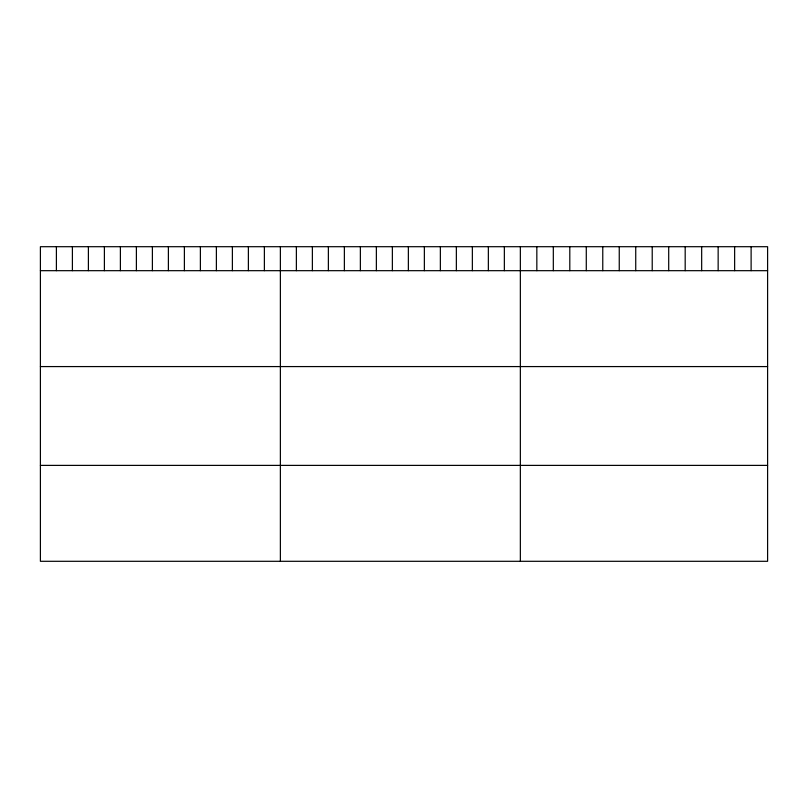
<?xml version="1.0" encoding="UTF-8"?>
<svg xmlns="http://www.w3.org/2000/svg" width="808" height="808" viewBox="0 0 808 808"><rect width="100%" height="100%" fill="white"/><g stroke="black" fill="none" stroke-linecap="round" stroke-linejoin="round"><path stroke-width="1.21" d="M767.6 270.68L767.6 561.297L40.4 561.297L40.4 246.703L767.6 246.703L767.6 270.68L40.4 270.68M40.4 366.579L767.6 366.579M40.4 465.388L767.6 465.388M751.117 246.703L751.117 270.68M734.634 246.703L734.634 270.68M718.15 246.703L718.15 270.68M701.667 246.703L701.667 270.68M685.184 246.703L685.184 270.68M668.701 246.703L668.701 270.68M652.218 246.703L652.218 270.68M635.734 246.703L635.734 270.68M619.251 246.703L619.251 270.68M602.768 246.703L602.768 270.68M586.285 246.703L586.285 270.68M569.802 246.703L569.802 270.68M553.318 246.703L553.318 270.68M536.835 246.703L536.835 270.68M520.352 246.703L520.352 561.297M504.354 246.703L504.354 270.68M488.355 246.703L488.355 270.68M472.357 246.703L472.357 270.68M456.358 246.703L456.358 270.68M440.36 246.703L440.36 270.68M424.362 246.703L424.362 270.68M408.363 246.703L408.363 270.68M392.365 246.703L392.365 270.68M376.366 246.703L376.366 270.68M360.368 246.703L360.368 270.68M344.37 246.703L344.37 270.68M328.371 246.703L328.371 270.68M312.373 246.703L312.373 270.68M296.374 246.703L296.374 270.68M280.376 246.703L280.376 561.297M264.378 246.703L264.378 270.68M248.379 246.703L248.379 270.68M232.381 246.703L232.381 270.68M216.382 246.703L216.382 270.68M200.384 246.703L200.384 270.68M184.386 246.703L184.386 270.68M168.387 246.703L168.387 270.68M152.389 246.703L152.389 270.68M136.39 246.703L136.39 270.68M120.392 246.703L120.392 270.68M104.394 246.703L104.394 270.68M88.395 246.703L88.395 270.68M72.397 246.703L72.397 270.68M56.398 246.703L56.398 270.68"/></g></svg>
